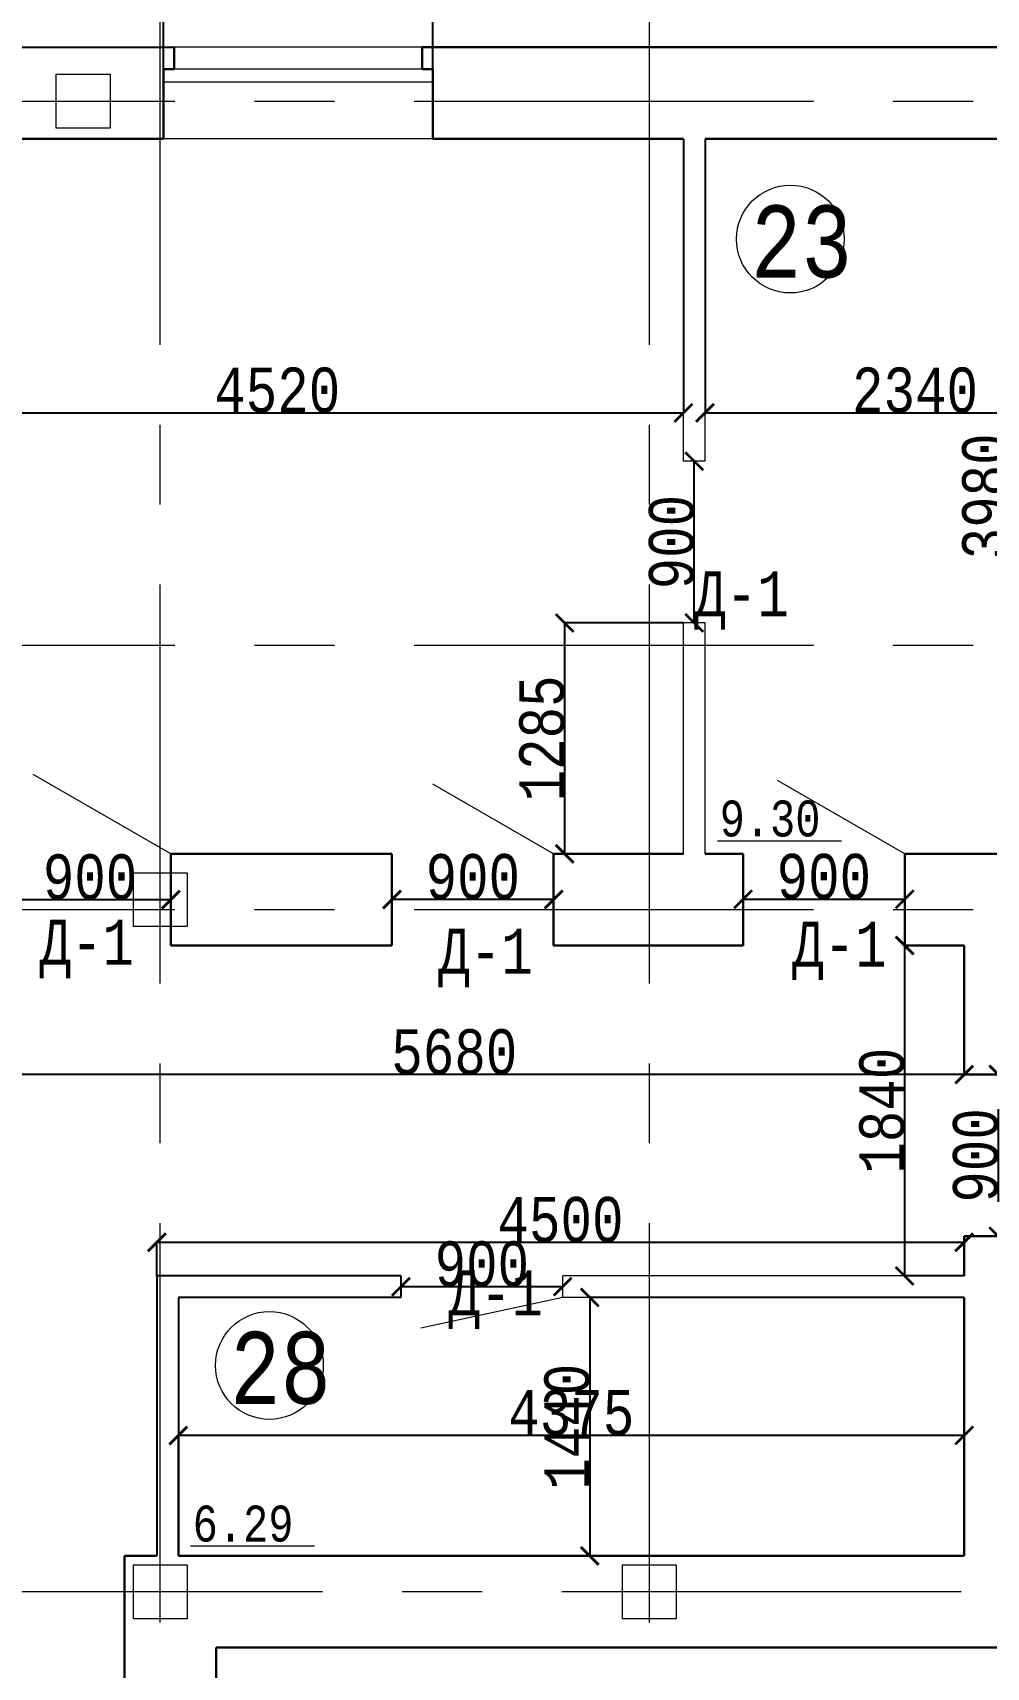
# Model space of a CAD drawing. Header units: millimetres. Extents: x -689206 to 4969298, y -1019800 to 703299.
# Drawn here: x 99034 to 104342, y -625473 to -616374 of the extents above; entities that cross this region are included whole.
import ezdxf

# ---------------------------------------------------------------- set-up
doc = ezdxf.new("R2010")
doc.units = ezdxf.units.MM
doc.linetypes.add('JIS_02_4.0', pattern=[5.5, 4, -1.5])
doc.linetypes.add('осеваяX2', pattern=[101.6, 63.5, -12.7, 12.7, -12.7])
for name, color, linetype, lineweight in [('несущие', 7, 'Continuous', 30), ('ПЕРЕГОРОДКИ', 252, 'Continuous', 9), ('РАЗМЕРЫ', 7, 'Continuous', 9), ('сваи', 7, 'JIS_02_4.0', 30), ('стены', 7, 'Continuous', 20)]:
    doc.layers.add(name, color=color, linetype=linetype, lineweight=lineweight)
doc.layers.add('четотам', color=7, linetype='Continuous')
doc.styles.add('Аннотативный', font='isocteur.ttf', dxfattribs={"width": 0.7, "height": 250})
doc.dimstyles.new('Аннотативный', dxfattribs={"dimscale": 0, "dimtxt": 250, "dimasz": 100, "dimexe": 1.25, "dimexo": 0.625, "dimtad": 1, "dimdec": 0, "dimtxsty": 'Аннотативный', "dimblk": 'ARCHTICK', "dimcen": 2.5, "dimadec": 0, "dimazin": 0, "dimtfac": 1, "dimtdec": 0, "dimtmove": 0, "dimatfit": 3, "dimfxl": 1, "dimarcsym": 0})

# ---------------------------------------------------------------- blocks, each defined once
blk = doc.blocks.new('_ArchTick')
at = {"color": 0, "linetype": 'ByBlock', "const_width": 0.15}
blk.add_lwpolyline([(-0.5, -0.5), (0.5, 0.5)], dxfattribs=at)
blk = doc.blocks.new('*D2711')
at = {"layer": 'Defpoints', "color": 0, "lineweight": 5, "transparency": 16777216}
for p in [(104219.2, -623107.2), (99724.4, -623294.3), (104219.2, -623294.3)]:
    blk.add_point(p, dxfattribs=at)
at = {"layer": 'стены', "color": 0, "lineweight": -2, "transparency": 16777216}
for p, q in [((99724.4, -623293.6), (99724.4, -623106)), ((99724.4, -623107.2), (104219.2, -623107.2)), ((104219.2, -623293.6), (104219.2, -623106))]:
    blk.add_line(p, q, dxfattribs=at)
at = {"layer": 'стены', "color": 0, "lineweight": -2, "transparency": 16777216, "xscale": 100, "yscale": 100, "zscale": 100, "rotation": 180}
blk.add_blockref('_ArchTick', (99724.4, -623107.2), dxfattribs=at)
at = {"layer": 'стены', "color": 0, "lineweight": -2, "transparency": 16777216, "xscale": 100, "yscale": 100, "zscale": 100}
blk.add_blockref('_ArchTick', (104219.2, -623107.2), dxfattribs=at)
at = {"layer": 'стены', "color": 0, "lineweight": 5, "transparency": 16777216, "insert": (101971.8, -622981.6), "char_height": 250, "attachment_point": 5, "style": 'Аннотативный'}
blk.add_mtext('4500', dxfattribs=at)
blk = doc.blocks.new('*D2712')
at = {"layer": 'Defpoints', "color": 0, "lineweight": 5, "transparency": 16777216}
for p in [(104409.2, -622173.5), (104409.2, -622173.5), (104409.2, -623073.5)]:
    blk.add_point(p, dxfattribs=at)
at = {"layer": 'стены', "color": 0, "lineweight": -2, "transparency": 16777216}
for p, q in [((104409.2, -623073.5), (104409.2, -622173.5)), ((104409.8, -622173.5), (104410.4, -622173.5)), ((104409.8, -623073.5), (104410.4, -623073.5))]:
    blk.add_line(p, q, dxfattribs=at)
at = {"layer": 'стены', "color": 0, "lineweight": -2, "transparency": 16777216, "xscale": 100, "yscale": 100, "zscale": 100}
for p, rotation in [((104409.2, -622173.5), 90), ((104409.2, -623073.5), 270)]:
    blk.add_blockref('_ArchTick', p, dxfattribs=dict(at, rotation=rotation))
at = {"layer": 'стены', "color": 0, "lineweight": 5, "transparency": 16777216, "insert": (104283.5, -622623.5), "char_height": 250, "attachment_point": 5, "rotation": 90, "style": 'Аннотативный'}
blk.add_mtext('900', dxfattribs=at)
blk = doc.blocks.new('*D2714')
at = {"layer": 'Defpoints', "color": 0, "lineweight": 5, "transparency": 16777216}
for p in [(104219.2, -623414.3), (102134.6, -624852.9), (104219.2, -624852.9)]:
    blk.add_point(p, dxfattribs=at)
at = {"layer": 'стены', "color": 0, "lineweight": -2, "transparency": 16777216}
for p, q in [((104218.5, -623414.3), (102133.3, -623414.3)), ((102134.6, -623414.3), (102134.6, -624852.9)), ((104218.5, -624852.9), (102133.3, -624852.9))]:
    blk.add_line(p, q, dxfattribs=at)
at = {"layer": 'стены', "color": 0, "lineweight": -2, "transparency": 16777216, "xscale": 100, "yscale": 100, "zscale": 100}
for p, rotation in [((102134.6, -623414.3), 90), ((102134.6, -624852.9), 270)]:
    blk.add_blockref('_ArchTick', p, dxfattribs=dict(at, rotation=rotation))
at = {"layer": 'стены', "color": 0, "lineweight": 5, "transparency": 16777216, "insert": (102009, -624133.6), "char_height": 250, "attachment_point": 5, "rotation": 90, "style": 'Аннотативный'}
blk.add_mtext('1440', dxfattribs=at)
blk = doc.blocks.new('*D2715')
at = {"layer": 'Defpoints', "color": 0, "lineweight": 5, "transparency": 16777216}
for p in [(99844.4, -624182.5), (99844.4, -624852.9), (104219.2, -624852.9)]:
    blk.add_point(p, dxfattribs=at)
at = {"layer": 'стены', "color": 0, "lineweight": -2, "transparency": 16777216}
for p, q in [((99844.4, -624852.2), (99844.4, -624181.3)), ((104219.2, -624182.5), (99844.4, -624182.5)), ((104219.2, -624852.2), (104219.2, -624181.3))]:
    blk.add_line(p, q, dxfattribs=at)
at = {"layer": 'стены', "color": 0, "lineweight": -2, "transparency": 16777216, "xscale": 100, "yscale": 100, "zscale": 100, "rotation": 180}
blk.add_blockref('_ArchTick', (99844.4, -624182.5), dxfattribs=at)
at = {"layer": 'стены', "color": 0, "lineweight": -2, "transparency": 16777216, "xscale": 100, "yscale": 100, "zscale": 100}
blk.add_blockref('_ArchTick', (104219.2, -624182.5), dxfattribs=at)
at = {"layer": 'стены', "color": 0, "lineweight": 5, "transparency": 16777216, "insert": (102031.8, -624056.9), "char_height": 250, "attachment_point": 5, "style": 'Аннотативный'}
blk.add_mtext('4375', dxfattribs=at)
blk = doc.blocks.new('*D2870')
at = {"layer": 'Defpoints', "color": 0, "linetype": 'ByBlock', "lineweight": 5, "transparency": 16777216}
for p in [(98133.4, -616964.9), (102656.4, -616964.9), (102656.4, -618490)]:
    blk.add_point(p, dxfattribs=at)
at = {"layer": 'РАЗМЕРЫ', "color": 0, "linetype": 'ByBlock', "lineweight": -2, "transparency": 16777216}
for p, q in [((98133.4, -616965.5), (98133.4, -618491.3)), ((102656.4, -616965.5), (102656.4, -618491.3)), ((98133.4, -618490), (102656.4, -618490))]:
    blk.add_line(p, q, dxfattribs=at)
at = {"layer": 'РАЗМЕРЫ', "color": 0, "linetype": 'ByBlock', "lineweight": -2, "transparency": 16777216, "xscale": 100, "yscale": 100, "zscale": 100, "rotation": 180}
blk.add_blockref('_ArchTick', (98133.4, -618490), dxfattribs=at)
at = {"layer": 'РАЗМЕРЫ', "color": 0, "linetype": 'ByBlock', "lineweight": -2, "transparency": 16777216, "xscale": 100, "yscale": 100, "zscale": 100}
blk.add_blockref('_ArchTick', (102656.4, -618490), dxfattribs=at)
at = {"layer": 'РАЗМЕРЫ', "color": 0, "linetype": 'ByBlock', "lineweight": 5, "transparency": 16777216, "insert": (100394.9, -618364.4), "char_height": 250, "attachment_point": 5, "style": 'Аннотативный'}
blk.add_mtext('4520', dxfattribs=at)
blk = doc.blocks.new('*D2871')
at = {"layer": 'Defpoints', "color": 0, "linetype": 'ByBlock', "lineweight": 5, "transparency": 16777216}
for p in [(101995.1, -619659.5), (102656.4, -619659.5), (102656.4, -620944.9)]:
    blk.add_point(p, dxfattribs=at)
at = {"layer": 'РАЗМЕРЫ', "color": 0, "linetype": 'ByBlock', "lineweight": -2, "transparency": 16777216}
for p, q in [((102655.8, -619659.5), (101993.8, -619659.5)), ((101995.1, -620944.9), (101995.1, -619659.5)), ((102655.8, -620944.9), (101993.8, -620944.9))]:
    blk.add_line(p, q, dxfattribs=at)
at = {"layer": 'РАЗМЕРЫ', "color": 0, "linetype": 'ByBlock', "lineweight": -2, "transparency": 16777216, "xscale": 100, "yscale": 100, "zscale": 100}
for p, rotation in [((101995.1, -619659.5), 90), ((101995.1, -620944.9), 270)]:
    blk.add_blockref('_ArchTick', p, dxfattribs=dict(at, rotation=rotation))
at = {"layer": 'РАЗМЕРЫ', "color": 0, "linetype": 'ByBlock', "lineweight": 5, "transparency": 16777216, "insert": (101869.5, -620302.2), "char_height": 250, "attachment_point": 5, "rotation": 90, "style": 'Аннотативный'}
blk.add_mtext('1285', dxfattribs=at)
blk = doc.blocks.new('*D2872')
at = {"layer": 'Defpoints', "color": 0, "linetype": 'ByBlock', "lineweight": 5, "transparency": 16777216}
for p in [(104460.4, -616964.9), (105114.2, -616964.9), (105114.2, -620944.9)]:
    blk.add_point(p, dxfattribs=at)
at = {"layer": 'РАЗМЕРЫ', "color": 0, "linetype": 'ByBlock', "lineweight": -2, "transparency": 16777216}
for p, q in [((105113.5, -616964.9), (104459.1, -616964.9)), ((104460.4, -620944.9), (104460.4, -616964.9)), ((105113.5, -620944.9), (104459.1, -620944.9))]:
    blk.add_line(p, q, dxfattribs=at)
at = {"layer": 'РАЗМЕРЫ', "color": 0, "linetype": 'ByBlock', "lineweight": -2, "transparency": 16777216, "xscale": 100, "yscale": 100, "zscale": 100}
for p, rotation in [((104460.4, -616964.9), 90), ((104460.4, -620944.9), 270)]:
    blk.add_blockref('_ArchTick', p, dxfattribs=dict(at, rotation=rotation))
at = {"layer": 'РАЗМЕРЫ', "color": 0, "linetype": 'ByBlock', "lineweight": 5, "transparency": 16777216, "insert": (104334.7, -618954.9), "char_height": 250, "attachment_point": 5, "rotation": 90, "style": 'Аннотативный'}
blk.add_mtext('3980', dxfattribs=at)
blk = doc.blocks.new('*D2873')
at = {"layer": 'Defpoints', "color": 0, "linetype": 'ByBlock', "lineweight": 5, "transparency": 16777216}
for p in [(102776.4, -616964.9), (105114.2, -616964.9), (105114.2, -618490)]:
    blk.add_point(p, dxfattribs=at)
at = {"layer": 'РАЗМЕРЫ', "color": 0, "linetype": 'ByBlock', "lineweight": -2, "transparency": 16777216}
for p, q in [((102776.4, -616965.5), (102776.4, -618491.3)), ((105114.2, -616965.5), (105114.2, -618491.3)), ((102776.4, -618490), (105114.2, -618490))]:
    blk.add_line(p, q, dxfattribs=at)
at = {"layer": 'РАЗМЕРЫ', "color": 0, "linetype": 'ByBlock', "lineweight": -2, "transparency": 16777216, "xscale": 100, "yscale": 100, "zscale": 100, "rotation": 180}
blk.add_blockref('_ArchTick', (102776.4, -618490), dxfattribs=at)
at = {"layer": 'РАЗМЕРЫ', "color": 0, "linetype": 'ByBlock', "lineweight": -2, "transparency": 16777216, "xscale": 100, "yscale": 100, "zscale": 100}
blk.add_blockref('_ArchTick', (105114.2, -618490), dxfattribs=at)
at = {"layer": 'РАЗМЕРЫ', "color": 0, "linetype": 'ByBlock', "lineweight": 5, "transparency": 16777216, "insert": (103945.3, -618364.4), "char_height": 250, "attachment_point": 5, "style": 'Аннотативный'}
blk.add_mtext('2340', dxfattribs=at)
blk = doc.blocks.new('*D2874')
at = {"layer": 'Defpoints', "color": 0, "linetype": 'ByBlock', "lineweight": 5, "transparency": 16777216}
for p in [(98902.8, -621199.9), (98902.8, -621254.9), (99802.8, -621254.9)]:
    blk.add_point(p, dxfattribs=at)
at = {"layer": 'РАЗМЕРЫ', "color": 0, "linetype": 'ByBlock', "lineweight": -2, "transparency": 16777216}
for p, q in [((98902.8, -621254.3), (98902.8, -621198.6)), ((99802.8, -621199.9), (98902.8, -621199.9)), ((99802.8, -621254.3), (99802.8, -621198.6))]:
    blk.add_line(p, q, dxfattribs=at)
at = {"layer": 'РАЗМЕРЫ', "color": 0, "linetype": 'ByBlock', "lineweight": -2, "transparency": 16777216, "xscale": 100, "yscale": 100, "zscale": 100, "rotation": 180}
blk.add_blockref('_ArchTick', (98902.8, -621199.9), dxfattribs=at)
at = {"layer": 'РАЗМЕРЫ', "color": 0, "linetype": 'ByBlock', "lineweight": -2, "transparency": 16777216, "xscale": 100, "yscale": 100, "zscale": 100}
blk.add_blockref('_ArchTick', (99802.8, -621199.9), dxfattribs=at)
at = {"layer": 'РАЗМЕРЫ', "color": 0, "linetype": 'ByBlock', "lineweight": 5, "transparency": 16777216, "insert": (99352.8, -621074.3), "char_height": 250, "attachment_point": 5, "style": 'Аннотативный'}
blk.add_mtext('900', dxfattribs=at)
blk = doc.blocks.new('*D2875')
at = {"layer": 'Defpoints', "color": 0, "linetype": 'ByBlock', "lineweight": 5, "transparency": 16777216}
for p in [(101033.7, -621198.6), (101033.7, -621454.9), (101933.7, -621454.9)]:
    blk.add_point(p, dxfattribs=at)
at = {"layer": 'РАЗМЕРЫ', "color": 0, "linetype": 'ByBlock', "lineweight": -2, "transparency": 16777216}
for p, q in [((101033.7, -621454.3), (101033.7, -621197.4)), ((101933.7, -621198.6), (101033.7, -621198.6)), ((101933.7, -621454.3), (101933.7, -621197.4))]:
    blk.add_line(p, q, dxfattribs=at)
at = {"layer": 'РАЗМЕРЫ', "color": 0, "linetype": 'ByBlock', "lineweight": -2, "transparency": 16777216, "xscale": 100, "yscale": 100, "zscale": 100, "rotation": 180}
blk.add_blockref('_ArchTick', (101033.7, -621198.6), dxfattribs=at)
at = {"layer": 'РАЗМЕРЫ', "color": 0, "linetype": 'ByBlock', "lineweight": -2, "transparency": 16777216, "xscale": 100, "yscale": 100, "zscale": 100}
blk.add_blockref('_ArchTick', (101933.7, -621198.6), dxfattribs=at)
at = {"layer": 'РАЗМЕРЫ', "color": 0, "linetype": 'ByBlock', "lineweight": 5, "transparency": 16777216, "insert": (101483.7, -621073), "char_height": 250, "attachment_point": 5, "style": 'Аннотативный'}
blk.add_mtext('900', dxfattribs=at)
blk = doc.blocks.new('*D2876')
at = {"layer": 'Defpoints', "color": 0, "linetype": 'ByBlock', "lineweight": 5, "transparency": 16777216}
for p in [(103887.8, -621197.4), (102987.8, -621454.9), (103887.8, -621454.9)]:
    blk.add_point(p, dxfattribs=at)
at = {"layer": 'РАЗМЕРЫ', "color": 0, "linetype": 'ByBlock', "lineweight": -2, "transparency": 16777216}
for p, q in [((102987.8, -621454.3), (102987.8, -621196.1)), ((102987.8, -621197.4), (103887.8, -621197.4)), ((103887.8, -621454.3), (103887.8, -621196.1))]:
    blk.add_line(p, q, dxfattribs=at)
at = {"layer": 'РАЗМЕРЫ', "color": 0, "linetype": 'ByBlock', "lineweight": -2, "transparency": 16777216, "xscale": 100, "yscale": 100, "zscale": 100, "rotation": 180}
blk.add_blockref('_ArchTick', (102987.8, -621197.4), dxfattribs=at)
at = {"layer": 'РАЗМЕРЫ', "color": 0, "linetype": 'ByBlock', "lineweight": -2, "transparency": 16777216, "xscale": 100, "yscale": 100, "zscale": 100}
blk.add_blockref('_ArchTick', (103887.8, -621197.4), dxfattribs=at)
at = {"layer": 'РАЗМЕРЫ', "color": 0, "linetype": 'ByBlock', "lineweight": 5, "transparency": 16777216, "insert": (103437.8, -621071.8), "char_height": 250, "attachment_point": 5, "style": 'Аннотативный'}
blk.add_mtext('900', dxfattribs=at)
blk = doc.blocks.new('*D2878')
at = {"layer": 'Defpoints', "color": 0, "linetype": 'ByBlock', "lineweight": 5, "transparency": 16777216}
for p in [(98542.1, -622173.5), (98542.1, -622173.5), (104219.2, -622173.5)]:
    blk.add_point(p, dxfattribs=at)
at = {"layer": 'РАЗМЕРЫ', "color": 0, "linetype": 'ByBlock', "lineweight": -2, "transparency": 16777216}
for p, q in [((98542.1, -622172.8), (98542.1, -622172.2)), ((104219.2, -622173.5), (98542.1, -622173.5)), ((104219.2, -622174.1), (104219.2, -622174.7))]:
    blk.add_line(p, q, dxfattribs=at)
at = {"layer": 'РАЗМЕРЫ', "color": 0, "linetype": 'ByBlock', "lineweight": -2, "transparency": 16777216, "xscale": 100, "yscale": 100, "zscale": 100, "rotation": 180}
blk.add_blockref('_ArchTick', (98542.1, -622173.5), dxfattribs=at)
at = {"layer": 'РАЗМЕРЫ', "color": 0, "linetype": 'ByBlock', "lineweight": -2, "transparency": 16777216, "xscale": 100, "yscale": 100, "zscale": 100}
blk.add_blockref('_ArchTick', (104219.2, -622173.5), dxfattribs=at)
at = {"layer": 'РАЗМЕРЫ', "color": 0, "linetype": 'ByBlock', "lineweight": 5, "transparency": 16777216, "insert": (101380.6, -622047.8), "char_height": 250, "attachment_point": 5, "style": 'Аннотативный'}
blk.add_mtext('5680', dxfattribs=at)
blk = doc.blocks.new('*D2879')
at = {"layer": 'Defpoints', "color": 0, "linetype": 'ByBlock', "lineweight": 5, "transparency": 16777216}
for p in [(103887.8, -621454.9), (104219.2, -621454.9), (104219.2, -623294.3)]:
    blk.add_point(p, dxfattribs=at)
at = {"layer": 'РАЗМЕРЫ', "color": 0, "linetype": 'ByBlock', "lineweight": -2, "transparency": 16777216}
for p, q in [((104218.5, -621454.9), (103886.6, -621454.9)), ((103887.8, -623294.3), (103887.8, -621454.9)), ((104218.5, -623294.3), (103886.6, -623294.3))]:
    blk.add_line(p, q, dxfattribs=at)
at = {"layer": 'РАЗМЕРЫ', "color": 0, "linetype": 'ByBlock', "lineweight": -2, "transparency": 16777216, "xscale": 100, "yscale": 100, "zscale": 100}
for p, rotation in [((103887.8, -621454.9), 90), ((103887.8, -623294.3), 270)]:
    blk.add_blockref('_ArchTick', p, dxfattribs=dict(at, rotation=rotation))
at = {"layer": 'РАЗМЕРЫ', "color": 0, "linetype": 'ByBlock', "lineweight": 5, "transparency": 16777216, "insert": (103762.2, -622374.6), "char_height": 250, "attachment_point": 5, "rotation": 90, "style": 'Аннотативный'}
blk.add_mtext('1840', dxfattribs=at)
blk = doc.blocks.new('*D2925')
at = {"layer": 'Defpoints', "color": 0, "lineweight": 5, "transparency": 16777216}
for p in [(101261.5, -615689.7), (99761.5, -616576.9), (101261.5, -616576.9)]:
    blk.add_point(p, dxfattribs=at)
at = {"layer": 'стены', "color": 0, "lineweight": -2, "transparency": 16777216}
for p, q in [((99761.5, -616576.3), (99761.5, -615688.4)), ((99761.5, -615689.7), (101261.5, -615689.7)), ((101261.5, -616576.3), (101261.5, -615688.4))]:
    blk.add_line(p, q, dxfattribs=at)
at = {"layer": 'стены', "color": 0, "lineweight": -2, "transparency": 16777216, "xscale": 100, "yscale": 100, "zscale": 100, "rotation": 180}
blk.add_blockref('_ArchTick', (99761.5, -615689.7), dxfattribs=at)
at = {"layer": 'стены', "color": 0, "lineweight": -2, "transparency": 16777216, "xscale": 100, "yscale": 100, "zscale": 100}
blk.add_blockref('_ArchTick', (101261.5, -615689.7), dxfattribs=at)
at = {"layer": 'стены', "color": 0, "lineweight": 5, "transparency": 16777216, "insert": (100511.5, -615564), "char_height": 250, "attachment_point": 5, "style": 'Аннотативный'}
blk.add_mtext('1500', dxfattribs=at)
blk = doc.blocks.new('*D2927')
at = {"layer": 'Defpoints', "color": 0, "linetype": 'ByBlock', "lineweight": 5, "ltscale": 35, "transparency": 16777216}
for p in [(101083.9, -623354.3), (101083.9, -623354.3), (101983.9, -623354.3)]:
    blk.add_point(p, dxfattribs=at)
at = {"layer": 'сваи', "color": 0, "linetype": 'ByBlock', "lineweight": -2, "ltscale": 35, "transparency": 16777216}
for p, q in [((101083.9, -623353.6), (101083.9, -623353)), ((101983.9, -623354.3), (101083.9, -623354.3)), ((101983.9, -623353.6), (101983.9, -623353))]:
    blk.add_line(p, q, dxfattribs=at)
at = {"layer": 'сваи', "color": 0, "linetype": 'ByBlock', "lineweight": -2, "ltscale": 35, "transparency": 16777216, "xscale": 100, "yscale": 100, "zscale": 100, "rotation": 180}
blk.add_blockref('_ArchTick', (101083.9, -623354.3), dxfattribs=at)
at = {"layer": 'сваи', "color": 0, "linetype": 'ByBlock', "lineweight": -2, "ltscale": 35, "transparency": 16777216, "xscale": 100, "yscale": 100, "zscale": 100}
blk.add_blockref('_ArchTick', (101983.9, -623354.3), dxfattribs=at)
at = {"layer": 'сваи', "color": 0, "linetype": 'ByBlock', "lineweight": 5, "ltscale": 35, "transparency": 16777216, "insert": (101533.9, -623228.6), "char_height": 250, "attachment_point": 5, "style": 'Аннотативный'}
blk.add_mtext('900', dxfattribs=at)
blk = doc.blocks.new('*D2928')
at = {"layer": 'Defpoints', "color": 0, "linetype": 'ByBlock', "lineweight": 5, "ltscale": 35, "transparency": 16777216}
for p in [(102716.4, -618759.5), (102716.4, -618759.5), (102716.4, -619659.5)]:
    blk.add_point(p, dxfattribs=at)
at = {"layer": 'сваи', "color": 0, "linetype": 'ByBlock', "lineweight": -2, "ltscale": 35, "transparency": 16777216}
for p, q in [((102716.4, -619659.5), (102716.4, -618759.5)), ((102717, -618759.5), (102717.6, -618759.5)), ((102717, -619659.5), (102717.6, -619659.5))]:
    blk.add_line(p, q, dxfattribs=at)
at = {"layer": 'сваи', "color": 0, "linetype": 'ByBlock', "lineweight": -2, "ltscale": 35, "transparency": 16777216, "xscale": 100, "yscale": 100, "zscale": 100}
for p, rotation in [((102716.4, -618759.5), 90), ((102716.4, -619659.5), 270)]:
    blk.add_blockref('_ArchTick', p, dxfattribs=dict(at, rotation=rotation))
at = {"layer": 'сваи', "color": 0, "linetype": 'ByBlock', "lineweight": 5, "ltscale": 35, "transparency": 16777216, "insert": (102590.8, -619209.5), "char_height": 250, "attachment_point": 5, "rotation": 90, "style": 'Аннотативный'}
blk.add_mtext('900', dxfattribs=at)

msp = doc.modelspace()

# ---------------------------------------------------------------- linework, layer by layer
at = {"layer": 'несущие', "color": 0}
for p, q in [((99821.5, -616454.9), (95698.4, -616456.9)), ((105624.2, -616454.9), (101201.5, -616454.9)), ((98133.4, -616964.9), (99761.5, -616964.9)), ((101261.5, -616964.9), (102656.4, -616964.9)), ((102776.4, -616964.9), (105114.2, -616964.9)), ((101033.7, -620944.9), (99802.8, -620944.9)), ((99802.8, -621454.9), (99802.8, -620944.9)), ((101033.7, -621454.9), (101033.7, -620944.9)), ((102656.4, -620944.9), (101933.7, -620944.9)), ((101933.7, -621454.9), (101933.7, -620944.9)), ((102987.8, -620944.9), (102776.4, -620944.9)), ((102987.8, -621454.9), (102987.8, -620944.9)), ((105114.2, -620944.9), (103887.8, -620944.9)), ((103887.8, -621454.9), (103887.8, -620944.9)), ((101033.7, -621454.9), (99802.8, -621454.9)), ((102987.8, -621454.9), (101933.7, -621454.9)), ((104219.2, -621454.9), (103887.8, -621454.9)), ((104219.2, -622173.5), (104219.2, -621454.9)), ((104599.2, -622173.5), (104219.2, -622173.5))]:
    msp.add_line(p, q, dxfattribs=at)
at = {"layer": 'ПЕРЕГОРОДКИ', "linetype": 'ByBlock', "lineweight": 15, "ltscale": 35}
for p, q in [((101201.5, -616454.9), (99821.5, -616454.9)), ((101261.5, -616964.9), (99761.5, -616964.9))]:
    msp.add_line(p, q, dxfattribs=at)
at = {"layer": 'РАЗМЕРЫ', "linetype": 'осеваяX2', "lineweight": 5, "ltscale": 35}
for p, q in [((99744, -657227.2), (99744, -607385.9)), ((102466.5, -657227.2), (102466.5, -607385.9)), ((111314.2, -625052.9), (44261.5, -625052.9))]:
    msp.add_line(p, q, dxfattribs=at)
at = {"layer": 'РАЗМЕРЫ'}
for p, q in [((102846, -620872), (103535.3, -620872)), ((99912.4, -624797), (100601.6, -624797))]:
    msp.add_line(p, q, dxfattribs=at)
at = {"layer": 'сваи', "linetype": 'ByBlock', "lineweight": 13, "ltscale": 35}
for p, q in [((102776.4, -618759.5), (102656.4, -618759.5)), ((102776.4, -619659.5), (102656.4, -619659.5))]:
    msp.add_line(p, q, dxfattribs=at)
at = {"layer": 'стены', "lineweight": 30}
for p, q in [((99821.5, -616576.9), (99821.5, -616456.9)), ((101201.5, -616576.9), (101201.5, -616456.9)), ((99761.5, -616964.9), (99761.5, -616576.9)), ((99761.5, -616576.9), (99821.5, -616576.9)), ((101261.5, -616576.9), (101201.5, -616576.9)), ((101261.5, -616964.9), (101261.5, -616576.9)), ((104219.2, -623246.8), (104219.2, -623073.5)), ((104219.2, -623073.5), (104219.2, -623294.3)), ((104219.2, -623073.5), (104599.2, -623073.5)), ((104219.2, -623414.3), (104219.2, -624852.9)), ((99544.4, -626873), (99544.4, -624852.9)), ((99544.4, -624852.9), (99724.4, -624852.9)), ((99724.4, -624852.9), (99544.4, -624852.9)), ((99844.4, -624852.9), (102266.5, -624852.9)), ((102266.5, -624852.9), (99844.4, -624852.9)), ((102266.5, -624852.9), (104219.2, -624852.9)), ((100054.4, -625362.9), (102776.5, -625362.9)), ((100054.4, -625362.9), (100054.4, -626873)), ((102776.5, -625362.9), (105495.7, -625362.9))]:
    msp.add_line(p, q, dxfattribs=at)
at = {"layer": 'стены', "lineweight": 13}
for p, q in [((101201.5, -616576.9), (99761.5, -616576.9)), ((99761.5, -616646.9), (101261.5, -616646.9)), ((102656.4, -618759.5), (102656.4, -616964.9)), ((102776.4, -618759.5), (102776.4, -616964.9)), ((102656.4, -620944.9), (102656.4, -619659.5)), ((102776.4, -620944.9), (102776.4, -619659.5)), ((104219.2, -623294.3), (101983.9, -623294.3)), ((101983.9, -623414.3), (101983.9, -623294.3)), ((104219.2, -623414.3), (101983.9, -623414.3))]:
    msp.add_line(p, q, dxfattribs=at)
at = {"layer": 'стены', "color": 152, "lineweight": 25, "true_color": 0x2776bb}
msp.add_line((99761.5, -616964.9), (99761.5, -616709.9), dxfattribs=at)
at = {"layer": 'стены', "linetype": 'осеваяX2', "lineweight": 5, "ltscale": 35}
for p, q in [((44261.5, -616754.9), (111314.2, -616754.9)), ((44261.5, -619782.3), (111314.2, -619782.3)), ((44261.5, -621254.9), (111314.2, -621254.9))]:
    msp.add_line(p, q, dxfattribs=at)
at = {"layer": 'стены', "lineweight": 9}
for p, q in [((99802.8, -620944.9), (99036, -620502.2)), ((101933.7, -620944.9), (101261.3, -620556.7)), ((103887.8, -620944.9), (103179.5, -620535.9)), ((101983.9, -623414.3), (101194.6, -623584.5))]:
    msp.add_line(p, q, dxfattribs=at)
at = {"layer": 'стены', "lineweight": 25}
for p, q in [((101083.9, -623294.3), (99724.4, -623294.3)), ((99724.4, -623294.3), (99724.4, -624852.9)), ((101083.9, -623294.3), (101083.9, -623414.3)), ((99844.4, -623414.3), (99844.4, -624852.9)), ((101083.9, -623414.3), (99844.4, -623414.3))]:
    msp.add_line(p, q, dxfattribs=at)
at = {"layer": 'стены', "lineweight": 20}
for points in [[(99164.2, -616604.9), (99464.2, -616604.9), (99464.2, -616904.9), (99164.2, -616904.9)], [(99594, -621049.9), (99894, -621049.9), (99894, -621349.9), (99594, -621349.9)], [(99594, -624902.9), (99894, -624902.9), (99894, -625202.9), (99594, -625202.9)], [(102316.5, -624902.9), (102616.5, -624902.9), (102616.5, -625202.9), (102316.5, -625202.9)]]:
    msp.add_lwpolyline(points, close=True, dxfattribs=at)
at = {"layer": 'четотам', "lineweight": 13}
for centre in [(103251.5, -617522.6), (100351.5, -623792.6)]:
    msp.add_circle(centre, 300, dxfattribs=at)

# ---------------------------------------------------------------- texts
at = {"layer": 'РАЗМЕРЫ', "lineweight": 13, "ltscale": 150, "char_height": 401.1, "width": 1460, "attachment_point": 1, "style": 'Аннотативный'}
for s, insert in [('23', (103031.7, -617335.4)), ('28', (100131.7, -623605.4))]:
    msp.add_mtext(s, dxfattribs=dict(at, insert=insert))
at = {"layer": 'РАЗМЕРЫ', "lineweight": 20, "ltscale": 150, "char_height": 250, "width": 922.913, "attachment_point": 1, "style": 'Аннотативный'}
for insert in [(102716.4, -619372), (99071.5, -621312), (101291.5, -621362), (103261.5, -621322), (101348.3, -623263.9)]:
    msp.add_mtext('Д-1', dxfattribs=dict(at, insert=insert))
at = {"layer": 'РАЗМЕРЫ', "char_height": 200, "width": 656.117, "attachment_point": 1, "style": 'Аннотативный'}
for s, insert in [('9.30', (102857.7, -620648)), ('6.29', (99924.1, -624572.9))]:
    msp.add_mtext(s, dxfattribs=dict(at, insert=insert))

# ---------------------------------------------------------------- dimensions: what is measured, and where the dimension line sits
at = {"layer": 'РАЗМЕРЫ', "linetype": 'ByBlock', "lineweight": 5}
for base, p1, p2, picture, middle in [((104460.4, -616964.9), (105114.2, -620944.9), (105114.2, -616964.9), '*D2872', (104334.7, -618954.9)), ((101995.1, -619659.5), (102656.4, -620944.9), (102656.4, -619659.5), '*D2871', (101869.5, -620302.2))]:
    dim = msp.add_linear_dim(base=base, p1=p1, p2=p2, angle=90, dimstyle='Аннотативный', dxfattribs=at)
    dim.commit()
    dim.dimension.update_dxf_attribs({"geometry": picture, "text_midpoint": middle})
for base, p1, p2, text, picture, middle in [((102656.4, -618490), (98133.4, -616964.9), (102656.4, -616964.9), '4520', '*D2870', (100394.9, -618364.4)), ((105114.2, -618490), (102776.4, -616964.9), (105114.2, -616964.9), '2340', '*D2873', (103945.3, -618364.4)), ((98542.1, -622173.5), (104219.2, -622173.5), (98542.1, -622173.5), '5680', '*D2878', (101380.6, -622047.8))]:
    dim = msp.add_linear_dim(base=base, p1=p1, p2=p2, text=text, dimstyle='Аннотативный', dxfattribs=at)
    dim.commit()
    dim.dimension.update_dxf_attribs({"geometry": picture, "text_midpoint": middle})
for base, p1, p2, picture, middle in [((98902.8, -621199.9), (99802.8, -621254.9), (98902.8, -621254.9), '*D2874', (99352.8, -621074.3)), ((101033.7, -621198.6), (101933.7, -621454.9), (101033.7, -621454.9), '*D2875', (101483.7, -621073)), ((103887.8, -621197.4), (102987.8, -621454.9), (103887.8, -621454.9), '*D2876', (103437.8, -621071.8))]:
    dim = msp.add_linear_dim(base=base, p1=p1, p2=p2, dimstyle='Аннотативный', dxfattribs=at)
    dim.commit()
    dim.dimension.update_dxf_attribs({"geometry": picture, "text_midpoint": middle})
dim = msp.add_linear_dim(base=(103887.8, -621454.9), p1=(104219.2, -623294.3), p2=(104219.2, -621454.9), angle=90, text='1840', dimstyle='Аннотативный', dxfattribs=at)
dim.commit()
dim.dimension.update_dxf_attribs({"geometry": '*D2879', "text_midpoint": (103762.2, -622374.6)})
at = {"layer": 'сваи', "linetype": 'ByBlock', "lineweight": 5, "ltscale": 35}
dim = msp.add_linear_dim(base=(102716.4, -618759.5), p1=(102716.4, -619659.5), p2=(102716.4, -618759.5), angle=90, dimstyle='Аннотативный', dxfattribs=at)
dim.commit()
dim.dimension.update_dxf_attribs({"geometry": '*D2928', "text_midpoint": (102590.8, -619209.5)})
dim = msp.add_linear_dim(base=(101083.9, -623354.3), p1=(101983.9, -623354.3), p2=(101083.9, -623354.3), dimstyle='Аннотативный', dxfattribs=at)
dim.commit()
dim.dimension.update_dxf_attribs({"geometry": '*D2927', "text_midpoint": (101533.9, -623228.6)})
at = {"layer": 'стены', "lineweight": 5}
for base, p1, p2, picture, middle in [((101261.5, -615689.7), (99761.5, -616576.9), (101261.5, -616576.9), '*D2925', (100511.5, -615564)), ((99844.4, -624182.5), (104219.2, -624852.9), (99844.4, -624852.9), '*D2715', (102031.8, -624056.9))]:
    dim = msp.add_linear_dim(base=base, p1=p1, p2=p2, dimstyle='Аннотативный', dxfattribs=at)
    dim.commit()
    dim.dimension.update_dxf_attribs({"geometry": picture, "text_midpoint": middle})
dim = msp.add_linear_dim(base=(104409.2, -622173.5), p1=(104409.2, -623073.5), p2=(104409.2, -622173.5), angle=90, dimstyle='Аннотативный', dxfattribs=at)
dim.commit()
dim.dimension.update_dxf_attribs({"geometry": '*D2712', "text_midpoint": (104283.5, -622623.5)})
dim = msp.add_linear_dim(base=(104219.2, -623107.2), p1=(99724.4, -623294.3), p2=(104219.2, -623294.3), text='4500', dimstyle='Аннотативный', dxfattribs=at)
dim.commit()
dim.dimension.update_dxf_attribs({"geometry": '*D2711', "text_midpoint": (101971.8, -622981.6)})
dim = msp.add_linear_dim(base=(102134.6, -624852.9), p1=(104219.2, -623414.3), p2=(104219.2, -624852.9), angle=90, text='1440', dimstyle='Аннотативный', dxfattribs=at)
dim.commit()
dim.dimension.update_dxf_attribs({"geometry": '*D2714', "text_midpoint": (102009, -624133.6)})

doc.saveas('drawing.dxf')
